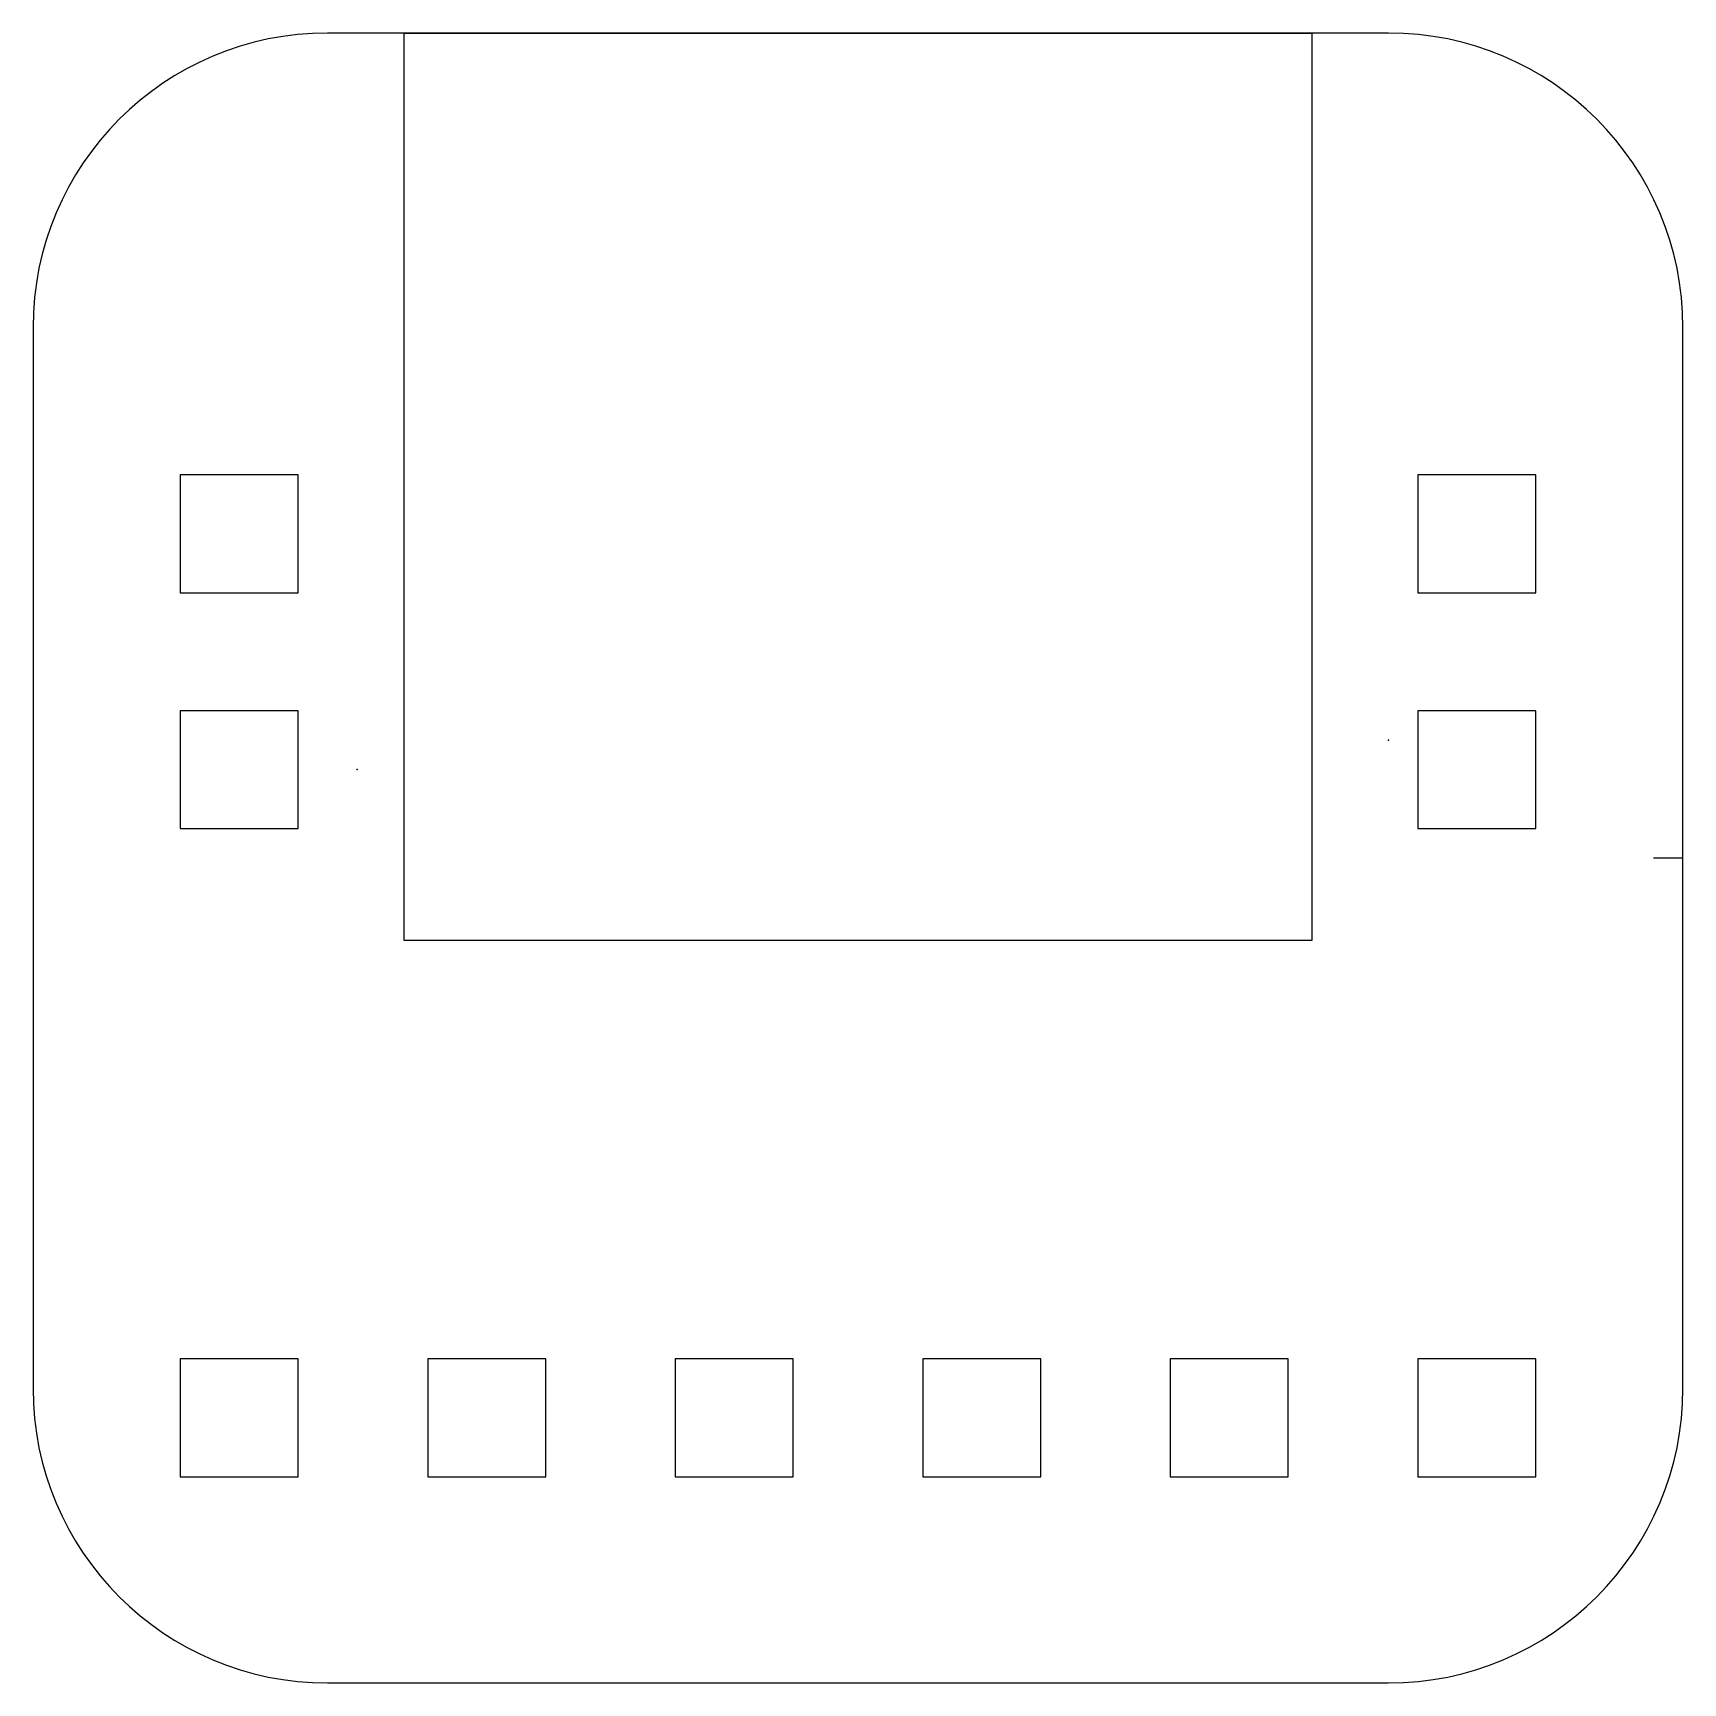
# Model space of a CAD drawing. Header units: centimetres. Extents: x -0.55 to 2.25, y -1.55 to 1.25.
import ezdxf

# ---------------------------------------------------------------- set-up
doc = ezdxf.new("R2010")
doc.units = ezdxf.units.CM
doc.header["$MEASUREMENT"] = 0
doc.layers.add('Wrist Base v3_Sketch1', color=7, linetype='Continuous')

msp = doc.modelspace()

# ---------------------------------------------------------------- linework, layer by layer
at = {"layer": 'Wrist Base v3_Sketch1'}
for p, q in [((1.75, 1.25), (-0.05, 1.25)), ((0.08, -0.29), (0.08, 1.25)), ((0.08, 1.25), (1.62, 1.25)), ((0.85, 1.25), (0.08, 1.25)), ((1.62, 1.25), (1.62, -0.29)), ((-0.55, 0.75), (-0.55, -1.05)), ((2.25, -1.05), (2.25, 0.75)), ((-0.3, 0.5), (-0.3, 0.3)), ((-0.1, 0.5), (-0.3, 0.5)), ((-0.1, 0.3), (-0.1, 0.5)), ((2, 0.5), (1.8, 0.5)), ((1.8, 0.5), (1.8, 0.3)), ((2, 0.3), (2, 0.5)), ((-0.3, 0.3), (-0.1, 0.3)), ((1.8, 0.3), (2, 0.3)), ((-0.1, 0.1), (-0.3, 0.1)), ((-0.3, 0.1), (-0.3, -0.1)), ((-0.1, -0.1), (-0.1, 0.1)), ((2, 0.1), (1.8, 0.1)), ((1.8, 0.1), (1.8, -0.1)), ((2, -0.1), (2, 0.1)), ((-0.3, -0.1), (-0.1, -0.1)), ((1.8, -0.1), (2, -0.1)), ((2.2, -0.15), (2.25, -0.15)), ((1.62, -0.29), (0.08, -0.29)), ((-0.3, -1), (-0.3, -1.2)), ((-0.1, -1), (-0.3, -1)), ((-0.3, -1), (-0.3, -1.2)), ((-0.1, -1), (-0.3, -1)), ((-0.1, -1.2), (-0.1, -1)), ((-0.1, -1.2), (-0.1, -1)), ((0.32, -1), (0.12, -1)), ((0.12, -1), (0.12, -1.2)), ((0.32, -1.2), (0.32, -1)), ((0.74, -1), (0.54, -1)), ((0.54, -1), (0.54, -1.2)), ((0.74, -1.2), (0.74, -1)), ((0.96, -1), (0.96, -1.2)), ((1.16, -1), (0.96, -1)), ((1.16, -1.2), (1.16, -1)), ((1.58, -1), (1.38, -1)), ((1.38, -1), (1.38, -1.2)), ((1.58, -1.2), (1.58, -1)), ((2, -1), (1.8, -1)), ((1.8, -1), (1.8, -1.2)), ((2, -1.2), (2, -1)), ((-0.3, -1.2), (-0.1, -1.2)), ((-0.3, -1.2), (-0.1, -1.2)), ((0.12, -1.2), (0.32, -1.2)), ((0.54, -1.2), (0.74, -1.2)), ((0.96, -1.2), (1.16, -1.2)), ((1.38, -1.2), (1.58, -1.2)), ((1.8, -1.2), (2, -1.2)), ((-0.05, -1.55), (1.75, -1.55))]:
    msp.add_line(p, q, dxfattribs=at)
for centre, start, end in [((-0.05, 0.75), 90, 180), ((1.75, 0.75), 0, 90), ((-0.05, -1.05), 180, 270), ((1.75, -1.05), 270, 0)]:
    msp.add_arc(centre, 0.5, start, end, dxfattribs=at)
for p in [(1.75, 0.05), (0, 0), (0, 0)]:
    msp.add_point(p, dxfattribs=at)

doc.saveas('drawing.dxf')
